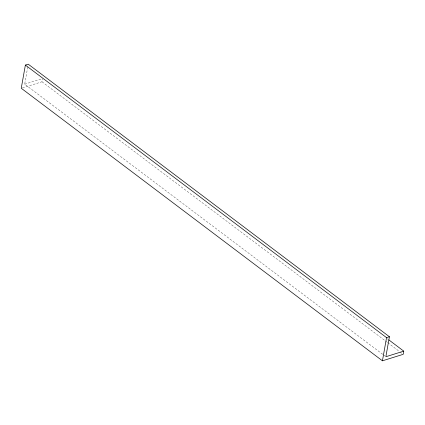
<?xml version="1.0" encoding="UTF-8"?>
<svg xmlns="http://www.w3.org/2000/svg" width="425" height="425" viewBox="0 0 425 425"><rect width="100%" height="100%" fill="white"/><g stroke="black" fill="none" stroke-linecap="round" stroke-linejoin="round"><path stroke-width="0.32" stroke-dasharray="2.12 1.59" d="M382.686 354.322L24.682 84.166L28.008 65.477M22.509 87.863L42.001 81.781L42.458 79.225M24.682 84.166L42.569 78.582M387.334 338.752L388.392 339.554M42.001 81.781L385.172 340.749M385.703 341.147L387.292 342.348M387.823 342.747L399.473 351.539M400.005 351.937L402.65 353.94M383.212 354.726L385.332 356.32"/><path stroke-width="0.64" d="M403.75 351.14L385.863 356.724L389.422 336.749L28.241 64.191L25.378 65.083L21.25 88.251L382.431 360.809L403.182 354.338L403.75 351.14L388.923 339.952M382.431 360.809L386.559 337.641L389.422 336.749M25.378 65.083L386.559 337.641"/></g></svg>
